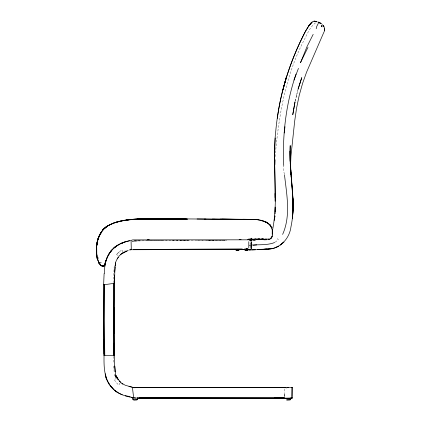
<?xml version="1.0" encoding="UTF-8"?>
<svg xmlns="http://www.w3.org/2000/svg" width="421" height="421" viewBox="0 0 421 421"><rect width="100%" height="100%" fill="white"/><g stroke="black" fill="none" stroke-linecap="round" stroke-linejoin="round"><path stroke-width="0.32" stroke-dasharray="2.1 1.58" d="M251.116 248.6L250.495 247.69L250.506 240.586L251.116 239.817L251.232 249.121M251.116 244.596L251.021 248.8M251.116 243.975L251.116 241.501L250.506 240.586M251.221 249.153L251.221 242.359L251.263 244.975L251.242 243.396L251.279 244.39M251.547 238.154L251.237 238.739L251.242 244.106M284.601 396.229L284.601 394.672L284.612 396.55M284.601 394.672L284.601 396.55L284.596 388.488M251.221 248.564L251.242 246.185L251.226 247.732M113.465 282.801L114.191 265.951M251.116 241.501L250.495 247.69M251.263 246.253L251.232 246.911L251.4 245.359L251.221 246.717M275.234 156.617L275.713 150.623M275.818 149.45C279.333 112.902 285.991 76.117 302.578 43.021C306.562 36.011 309.188 27.297 316.029 22.455M251.342 245.669L251.242 246.843L251.432 245.248M251.111 249.374L251.269 248.6M120.19 382.873L118.869 385.104A21.118 21.118 0 0 1 115.075 380.852L114.091 379.258L117.38 378.516M118.148 255.368L116.449 254.589L119.196 251.911L119.974 253.568M275.197 242.128L278.37 239.796L277.192 238.602M123.885 251.458L125.284 250.753M269.672 238.423L270.861 237.849M249.29 238.397L251.274 238.128M250.316 238.17L267.719 238.786M248.106 248.695L244.59 248.695L248.106 248.695L245.896 248.695M267.619 238.807L269.161 238.518M128.173 241.717L129.342 241.507M188.834 240.58L147.392 240.628L132.252 241.17L140.14 240.675L132.252 241.196M244.617 248.695L244.964 248.669M251.395 238.154L252.021 238.128M133.999 240.659L137.072 240.496M248.258 239.817L251.232 240.065M249.442 239.854L255.294 239.812M133.999 240.965L163.748 240.58M249.469 240.123L255.326 240.012L254.01 240.023M197.196 240.586L226.14 240.496M246.353 248.695L247.795 248.695M254.01 239.854L249.506 239.696L255.284 239.707L249.506 239.775L255.389 239.77M222.283 240.549L226.782 240.496M188.192 240.496L180.472 240.554L225.498 240.496M207.485 240.496L222.283 240.507M172.11 240.596L180.472 240.554M249.4 240.012L255.252 239.986M249.511 239.896L255.294 239.886L249.442 239.896M147.392 240.628L186.208 240.496M251.163 238.154L251.647 238.128M255.289 239.66L249.442 239.681L255.321 239.733M254.047 239.696L255.358 239.696M249.274 239.66L251.116 239.817L251.269 240.586L250.979 239.828M249.627 239.617L255.342 239.67M248.269 239.644L251.116 239.817M208.774 240.491L213.921 240.58M257.315 238.539L264.52 238.875L252.921 238.181M122.927 252.168L122.295 249.811L120.701 250.795A21.118 21.118 0 0 0 116.449 254.589M284.38 174.268L283.533 170.179L283.444 165.774M113.749 366.112L114.159 372.011M251.284 244.117L251.221 239.223M113.465 356.35L113.67 363.507M296.5 95.525L295.021 101.835L297.884 89.941L296.5 95.525M255.363 240.07L249.474 240.18L255.363 240.086"/><path stroke-width="0.63" d="M272.545 230.124C278.913 197.781 271.961 164.422 275.702 131.747C278.834 96.425 289.232 61.95 305.851 30.638C308.372 27.449 311.114 19.25 316.681 21.566L313.961 21.05M114.128 333.416L114.202 307.298M248.79 248.006L248.806 241.707M275.071 159.738L274.745 164.737M113.449 283.444L113.444 355.698M114.017 283.365L114.007 355.703M322.423 24.671C324.828 26.844 325.344 30.212 323.544 32.98L306.583 72.159L302.567 83.432L299.173 95.535L296.537 108.302L294.674 121.195L290.927 156.323L290.548 166.137L291.485 179.941M275.076 201.264L274.634 154.744L275.171 137.999M104.119 284.738L103.761 320.239L104.234 355.645M104.687 284.659L104.34 320.213L104.797 355.645M275.139 211.684L275.218 207.064L275.081 213.805M290.606 161.354L290.758 170.768L290.264 163.148M114.496 283.301L114.786 272.392M96.746 254.21L97.262 258.505L99.245 263.63M114.617 274.971L114.059 319.744L114.654 366.044M96.614 247.948L96.62 254.573M104.108 273.529L103.64 284.801L114.486 283.301M296.031 74.054C286.017 103.34 282.28 134.699 283.743 165.558M96.446 249.179C96.393 240.07 100.024 230.271 108.165 225.451M96.904 256.921C96.256 248.895 96.004 239.896 101.04 233.16M114.744 272.392L115.117 266.572L114.733 271.755M96.835 245.506L96.914 244.28M249.732 245.69L249.764 245.211C257.994 244.338 266.851 245.606 274.666 242.517M247.195 250.263L247.816 250.058L246.811 249.869M287.248 387.431L292.132 387.594L291.579 387.399L292.069 387.609L292.132 388.441L292.069 398.061L284.291 398.282L285.17 398.271L284.591 398.082M96.709 247.032L96.804 255.726M130.331 249.411L130.294 249.832L131.126 249.669L129.315 249.927M104.308 273.503C104.408 265.072 106.166 256.384 111.965 249.958M248.79 239.296L248.827 238.865M272.171 234.297L272.355 230.098M291.932 396.587L292.069 387.609M101.956 231.192C97.056 237.586 95.862 246.043 96.651 253.868M115.428 263.609L115.159 265.925L115.717 262.462M284.201 133.004L284.996 126.653M96.919 244.906L97.072 243.722M272.287 235.913L271.677 237.428L272.392 235.129L272.198 230.129M274.66 218.031L274.934 215.894L274.218 220.294L274.729 218.073M324.433 30.37L324.659 28.733M96.593 246.669L97.877 239.67L97.167 241.922M277.328 118.359C280.739 91.92 288.89 66.36 300.084 42.221C303.636 35.296 306.472 27.67 312.072 22.055L308.861 25.739L311.219 22.908M104.792 266.219L105.666 261.688M97.277 242.549L97.877 239.67M96.767 244.254L97.277 241.949M316.192 28.733L316.76 26.37L318.423 23.134M286.601 76.312L282.97 89.815L286.601 76.312L284.712 82.974M239.186 249.869L238.197 250.263M239.191 249.753L238.481 250.263L236.444 250.263L236.965 250.232M98.04 239.086L99.677 235.097L102.04 231.255M103.771 266.156C106.729 259.178 108.781 251.021 115.575 246.553M104.945 264.014L106.297 259.846M107.018 257.536L105.903 260.973M293.979 80.085L298.436 68.391M98.104 239.096L99.677 235.097M98.235 257.826L97.683 259.22L97.262 258.505M300.547 62.65L307.02 46.605L313.177 34.348M292.179 397.803L291.116 398.24L146.503 398.077L138.909 398.029L138.856 397.756L284.291 397.803L284.291 398.077L281.76 398.177L135.446 398.082L133.636 397.713L132.404 387.204L133.699 387.478L286.285 387.594M97.73 239.623L98.414 238.033M115.559 262.451C117.012 258.547 119.401 254.873 123.085 252.758L120.495 254.679M282.633 234.408C291.048 215.563 286.654 194.528 284.496 174.852M272.161 236.707L270.471 238.854L268.34 239.628M109.539 253L111.723 250.311M300.483 62.608L307.988 47.331M99.793 235.123L100.929 232.855M107.808 255.994L109.586 253.032L108.723 254.531M104.519 265.062L104.124 265.688L104.592 265.167M117.238 258.862L118.301 257.331M247.806 250.232L248.069 249.869M100.814 232.776L102.014 231.24M110.855 251.105L111.576 250.195M102.335 230.666L103.976 228.64L108.255 225.598L105.924 226.94M102.408 230.724L105.966 226.993M110.555 251.89C113.686 247.611 118.18 244.538 123.111 242.696M104.166 265.672L103.329 266.193L101.166 265.704M131.131 249.632L130.299 249.742L131.278 248.722L131.057 240.402L132.71 239.902L248.258 239.817M292.032 398.177L291.116 398.271M113.296 248.585L115.638 246.638M248.127 249.869L247.737 250.258L245.364 250.279L247.69 250.232L247.39 250.279M104.119 228.782L106.939 226.509M270.377 238.744L271.119 238.133M104.05 228.714L106.06 227.177L103.976 228.64M270.471 238.854L271.261 238.26M99.53 264.156L100.414 264.925M114.102 247.685C118.49 244.069 123.753 241.838 129.294 240.738M114.149 247.743L118.975 244.433M104.161 265.798C102.835 266.777 100.845 265.74 99.914 264.614L100.793 265.251M101.151 262.42L99.635 263.435L98.777 262.283M291.864 398.24L292.132 398.077L290.295 398.271M121.853 253.689L125.826 251.5M108.781 225.335C119.753 219.357 132.736 219.152 144.919 218.773M123.221 252.868L128.237 250.442M108.76 225.314L110.797 224.172M257.326 249.621L266.44 249.148C279.228 249.785 289.543 238.991 290.974 226.761C296.747 199.891 288.485 172.61 290.216 145.519L290.201 161.354L290.111 151.044L290.39 166.137L291.085 175.341L290.285 163.232M275.402 247.769L278.465 246.117C272.303 250.263 264.251 248.653 257.299 249.621M108.797 225.356L113.844 222.983M125.805 251.469L127.031 250.863M121.006 243.58L125.811 241.696L128.158 241.233M120.932 243.417L125.811 241.696M111.476 224.067L113.896 223.109M114.475 222.898L117.385 221.846L113.817 222.919M284.585 387.588L285.164 387.399L144.556 387.431L133.741 387.752L132.404 387.204M114.486 222.919L121.501 220.83M130.299 249.742L235.786 249.469M246.785 250.263L245.338 250.263L246.075 250.158M128.747 240.844L130.494 240.375M118.601 221.688L121.537 220.962M269.461 239.239L266.551 239.654L256.01 239.696M117.427 221.978L126.284 220.046M247.574 250.158L245.675 250.279M288.353 387.494L286.285 387.867L284.275 387.431M122.132 220.857L123.321 220.646M124.511 220.436L126.3 220.12M320.065 23.002L319.713 23.06L320.76 23.455L319.639 22.729M129.331 219.694L127.51 219.946L129.342 219.773M130.547 219.52L138.035 218.909M103.682 284.796L103.319 320.26L103.834 354.329M270.456 248.7L273.35 248.322L266.44 249.148M131.762 219.357L126.895 219.967L135.541 219.23M101.603 265.898L103.424 265.672M237.034 250.263L237.602 250.2M321.781 23.939L320.991 23.376M253.216 245.275L256.721 244.911M320.465 23.166L320.039 22.892M261.894 249.421L266.472 249.148L257.405 249.621M126.268 219.967L144.929 218.931L186.471 219.136M266.472 249.148L257.894 249.664M136.799 219.146L144.924 218.841M131.794 219.552L134.31 219.409M252.974 219.578C259.325 219.215 266.63 220.941 270.887 225.951L271.04 226.908M258.936 249.621L251.237 249.864M131.757 219.341L144.935 218.936L138.046 218.983M139.956 219.125L144.935 218.936M250.169 249.932L250.905 249.937M251.784 249.9L255.41 249.764M281.76 398.182L285.164 398.271L284.754 398.177M256.426 219.578L221.899 219.152M250.4 249.442L231.103 249.469M263.856 239.817L266.577 239.77M248.958 249.937L249.911 249.921M138.051 219.062L167.153 218.841M274.724 398.177L284.264 398.082M288.338 399.95L290.111 399.924L290.622 399.376L290.622 397.945L290.422 399.734L286.564 399.924M284.28 387.399L274.566 387.494L277.16 387.53M140.772 387.53L144.556 387.431M242.796 219.494L255.168 219.457M255.163 219.52L235.818 219.315M249.19 249.937L250.369 249.921M152.297 219.015L159.806 219.057M259.783 239.691L255.963 239.691L266.551 239.654M180.483 219.13L144.935 218.978L159.675 218.804M228.071 219.336L220.046 219.367L253.347 219.552M228.193 219.373L235.813 219.357M244.938 249.464L239.06 249.469M291.864 397.229L292.132 397.229M133.015 399.734L132.883 397.945L135.53 397.945M146.54 398.271L281.76 398.271L274.724 398.24M182.109 219.062L152.207 218.957M247.58 239.702L248.864 239.707M152.207 218.931L187.655 219.13M235.949 219.42L255.284 219.552M220.046 219.13L257.073 219.478M205.874 219.13L204.601 219.12L220.051 219.341M212.968 219.325L214.899 219.336M147.403 239.654L149.245 239.665M103.861 355.64L114.38 355.708M146.519 398.177L137.183 398.092M183.977 219.136L174.631 218.894M159.68 218.952L167.158 219.02L159.68 218.925M242.796 219.257L248.516 219.325L174.631 218.857L182.109 218.941M197.07 218.999L204.601 219.078M212.242 219.115L252.474 219.467M239.144 239.596L241.091 239.623M236.086 250.258L236.623 250.263L236.018 250.232M213.542 219.267L214.842 219.283M248.511 219.43L252.484 219.509M286.775 399.924L287.922 399.95M248.511 219.499L242.801 219.473M182.109 218.999L187.098 219.125M252.611 219.504L254.521 219.557M255.179 219.341L257.078 219.457M257.478 219.715L258.636 219.788L257.589 219.604M318.739 22.439L319.144 22.471M238.312 250.263L239.007 249.869M245.417 250.263L244.727 250.111M258.61 219.936L257.052 219.636M102.082 265.856L103.324 266.035M128.263 396.693L130.584 397.056L125.211 395.851M131.168 397.308L133.02 397.613L131.163 397.145M131.868 387.11L125.205 385.236L121.974 383.299M128.979 386.499L131.831 387.088M259.183 220.057L263.304 221.188M106.439 378.926C109.881 388.099 118.459 395.187 128.294 396.25M315.871 21.35L316.939 21.655M263.572 221.246L267.072 222.556L269.166 224.219M266.051 222.199L268.309 223.325M262.178 220.641L265.551 221.999M318.644 22.313L319.229 22.629M122.279 394.819L118.033 392.667M263.899 221.367L266.967 222.73L270.171 225.051M265.609 221.888L267.877 223.377M265.63 221.841L267.072 222.556M316.808 21.839L317.166 22.045M238.439 250.058L238.744 250.232M291.864 387.431L292.132 387.594M115.401 390.988L117.475 392.33L113.554 389.414L110.213 385.783L111.818 387.699M319.502 22.671L319.792 22.86M122.874 384.273L119.301 381.1M100.03 264.504L100.84 265.204M113.607 389.336L108.744 383.62M116.112 375.795L118.385 379.679L120.595 382.179M109.644 384.541C100.814 371.469 105.566 353.982 103.508 339.258M323.975 26.807L322.996 25.371M117.675 378.953L118.264 379.826M116.064 375.827L118.385 379.679M117.522 378.374L116.149 375.779M97.167 258.726L97.856 260.089M270.24 224.993L272.077 229.587M96.935 258.041L97.535 259.262L97.225 258.305M98.567 261.82L99.119 263.009M133.047 399.734L132.847 397.945M96.788 257.089L97.072 257.826M98.451 261.694L98.946 263.104M97.162 257.978L97.44 258.831M105.818 375.785L105.25 373.969L106.197 378.368L105.197 373.98M97.362 258.236L98.288 261.225M115.112 371.801L114.749 366.033L115.591 374.532M96.377 251.637L96.62 253.305M96.814 255.131L96.988 257.042M292.869 198.296L293.027 209.321L293.037 202.254L292.9 212.579L292.348 218.799C294.016 204.543 292.227 190.192 291.143 175.962L292.879 198.296L293.079 205.901L292.563 193.96M290.416 166.137L290.737 170.773M275.029 193.507L275.123 197.691M96.598 249.179L96.625 250.348M274.634 154.744L274.702 158.491M274.724 159.738L274.808 164.737M274.718 397.803L274.724 398.077M114.149 343.22L114.275 355.703M242.338 249.121L133.657 249.4L242.338 249.121M137.425 397.945L137.22 399.734L133.541 399.95L136.909 399.924L137.388 399.376L137.388 397.945M292.984 205.901L292.606 215.736L292.984 205.901M293.869 108.292L292.763 114.744L295.021 101.835L293.869 108.292M299.899 83.416L298.036 89.315L301.773 77.622L299.899 83.416M103.94 228.603L102.219 230.566L103.945 228.608M283.865 242.107L280.207 244.964L283.865 242.107M116.422 377.358L115.996 377.705L114.68 374.906L115.175 374.701L116.422 377.358M285.17 387.399L284.901 387.431L285.17 387.399M255.179 219.352L252.484 219.33L255.179 219.346M318.608 22.202L318.318 22.102L319.344 22.508L318.608 22.202M270.072 225.14L269.219 224.288L270.761 226.035L270.072 225.14M321.702 26.197L321.328 25.539L322.076 26.886L321.702 26.197M98.903 263.125L98.64 262.551L98.898 263.13M271.945 227.919L271.524 226.872L271.945 227.924"/></g></svg>
